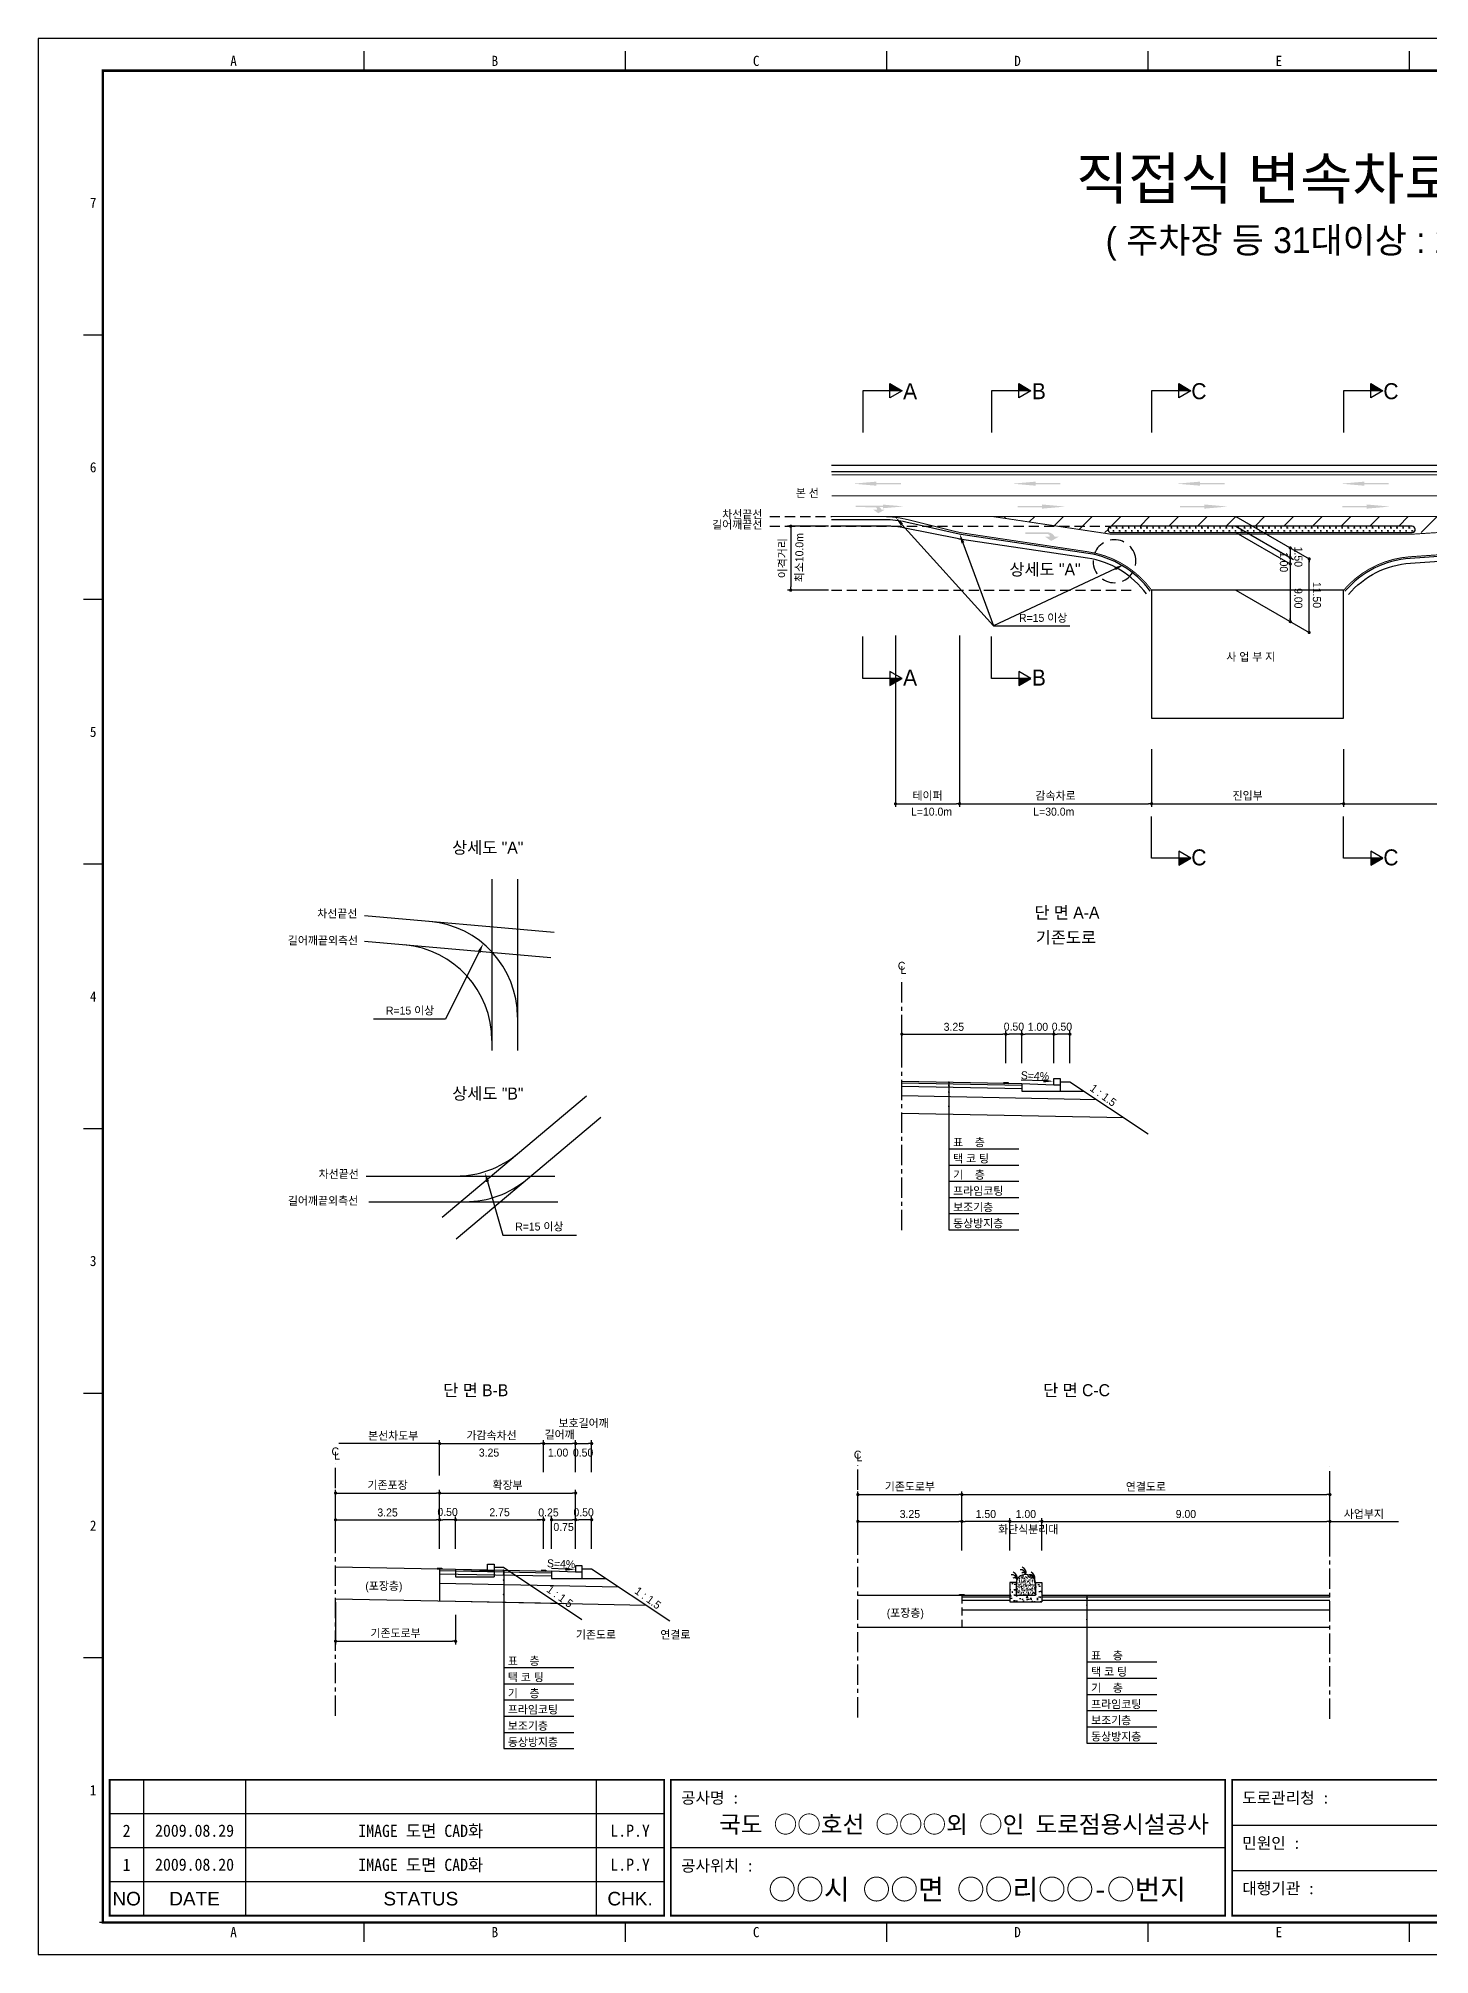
# Model space of a CAD drawing. Header units: millimetres. Extents: x 487 to 910, y -3 to 296.
# Drawn here: x 487.1 to 704.5, y -3.4 to 296 of the extents above; entities that cross this region are included whole.
import ezdxf
from ezdxf.enums import TextEntityAlignment as Align

# ---------------------------------------------------------------- set-up
doc = ezdxf.new("R2010")
doc.units = ezdxf.units.MM
doc.linetypes.add('CENTER', pattern=[50.8, 31.75, -6.35, 6.35, -6.35])
doc.linetypes.add('HIDDEN', pattern=[9.525, 6.35, -3.175])
for name, color, linetype in [('CC-GSTR-0004', 4, 'Continuous'), ('CM-LANE-0030', 30, 'Continuous'), ('CZ-DIMT-0002', 7, 'Continuous'), ('CZ-EXST-0002', 1, 'Continuous'), ('CZ-LIN1-0007', 7, 'Continuous'), ('CZ-LIN2-0003', 3, 'Continuous'), ('CZ-LINE-0001', 7, 'Continuous'), ('CZ-TEXT-BOX0', 7, 'Continuous'), ('TITLE', 7, 'Continuous')]:
    doc.layers.add(name, color=color, linetype=linetype)
doc.styles.add('견고딕', font='arial.ttf')
doc.styles.add('돋움', font='')
doc.styles.add('돋음체', font='')
doc.styles.get('돋움').set_extended_font_data('Dotum')
doc.styles.get('돋음체').set_extended_font_data('DotumChe')

# ---------------------------------------------------------------- blocks, each defined once
blk = doc.blocks.new('_Dot')
at = {"color": 0, "linetype": 'ByBlock', "lineweight": -2}
blk.add_line((-0.5, 0), (-1, 0), dxfattribs=at)
at = {"color": 0, "linetype": 'ByBlock', "const_width": 0.5}
blk.add_lwpolyline([(-0.25, 0, 1), (0.25, 0, 1)], format="xyb", close=True, dxfattribs=at)

msp = doc.modelspace()

# ---------------------------------------------------------------- hatches: boundary and pattern name
at = {"layer": 'CM-LANE-0030'}
h = msp.add_hatch(dxfattribs=at)
h.set_pattern_fill('ANSI31', color=256, style=0)
h.set_pattern_definition([(45, (488.266, -9.57), (-2.245064, 2.245064), [])])
h.paths.add_polyline_path([(708.96, 218.75), (745.07, 221.25), (636.26, 221.25), (651.61, 218.95, -0.015132), (652.7, 218.75), (654.64, 218.75, 0.001024), (654.57, 218.78, -0.857281), (654.72, 219.75), (701.7, 219.75, -0.966023), (701.74, 218.75), (701.72, 218.75)])
at = {"layer": 'CZ-EXST-0002'}
h = msp.add_hatch(dxfattribs=at)
h.set_pattern_fill('AR-CONC', color=256, scale=0.01, style=0)
h.set_pattern_definition([(50, (-469.2334, 3535.5767), (1.8218467, -0.15939086), [0.1905, -2.0955]), (355, (-469.2334, 3535.5767), (-0.3524283, 1.9105664), [0.1524, -1.6764]), (100.451, (-469.0816, 3535.5634), (1.469425, 1.7511669), [0.1619, -1.7809]), (46.1842, (-469.2334, 3536.0847), (2.7107904, -0.4204233), [0.28575, -3.14325]), (96.6356, (-469.0075, 3536.0496), (2.3740423, 2.4742556), [0.24285, -2.67135]), (351.184, (-469.2334, 3536.0847), (2.374046, 2.4742512), [0.2286, -2.5146]), (21, (-468.9794, 3535.9577), (1.5161488, -1.0226552), [0.1905, -2.0955]), (326, (-468.9794, 3535.9577), (0.6180203, 1.8418797), [0.1524, -1.6764]), (71.4514, (-468.853, 3535.8725), (2.1341649, 0.8192286), [0.1619, -1.7809]), (37.5, (-469.2334, 3535.5767), (0.03088603, 0.84555039), [0, -1.65608, 0, -1.7018, 0, -1.68275]), (7.5, (-469.2334, 3535.5767), (0.66819663, 1.00180575), [0, -0.97028, 0, -1.61798, 0, -0.64135]), (327.5, (-469.79985, 3535.5767), (1.35590595, -0.05728744), [0, -0.635, 0, -1.9812, 0, -2.6289]), (317.5, (-470.0539, 3535.5767), (1.4812918, 0.2542649), [0, -0.8255, 0, -1.31572, 0, -1.8669])])
h.paths.add_polyline_path([(643.88, 51.73), (643.88, 54.73), (642.88, 54.73), (642.88, 52.73), (639.88, 52.73), (639.88, 54.73), (638.88, 54.73), (638.88, 51.73)])
h = msp.add_hatch(dxfattribs=at)
h.set_pattern_fill('AR-SAND', color=256, scale=0.01, style=0)
h.set_pattern_definition([(37.5, (-469.23343, 3535.57667), (-0.016000313, 0.489413237), [0, -0.38608, 0, -0.4318, 0, -0.41275]), (7.5, (-469.2334, 3535.5767), (0.44952328, 0.7168251), [0, -0.20828, 0, -0.34798, 0, -0.13335]), (327.5, (-469.54585, 3535.57667), (0.79099237, 0.001437185), [0, -0.127, 0, -0.4572, 0, -0.5969]), (317.5, (-469.54585, 3535.5767), (0.76355645, 0.22292932), [0, -0.0635, 0, -0.29972, 0, -0.3429])])
edge = h.paths.add_edge_path()
edge.add_ellipse((641.38, 54.73), major_axis=(-1.5, 0), ratio=0.829212, start_angle=180, end_angle=360)
edge.add_line((639.88, 54.73), (639.88, 52.73))
edge.add_line((639.88, 52.73), (642.88, 52.73))
edge.add_line((642.88, 52.73), (642.88, 54.73))
at = {"layer": 'CZ-LIN1-0007'}
for points in [[(618.04, 226.71), (618.04, 226.5), (621.86, 226.5), (621.86, 226.29), (618.04, 226.28), (618.04, 226.07), (614.38, 226.39)], [(642.93, 226.71), (642.93, 226.5), (646.75, 226.5), (646.75, 226.29), (642.93, 226.28), (642.93, 226.07), (639.28, 226.39)], [(668.59, 226.71), (668.59, 226.5), (672.41, 226.5), (672.41, 226.29), (668.59, 226.28), (668.59, 226.07), (664.94, 226.39)], [(694.26, 226.71), (694.26, 226.5), (698.08, 226.5), (698.08, 226.29), (694.26, 226.28), (694.26, 226.07), (690.61, 226.39)], [(617.91, 222.95, -0.267976), (618.82, 222.35), (619.37, 222.35), (618.34, 221.77), (617.51, 222.34), (618.12, 222.34, 0.504994), (617.85, 222.71), (614.8, 222.73), (614.8, 222.97)], [(619.04, 223.12), (619.04, 222.93), (615.62, 222.93), (615.62, 222.74), (619.04, 222.74), (619.04, 222.55), (622.32, 222.84)], [(643.91, 223.14), (643.91, 222.92), (640.09, 222.92), (640.09, 222.71), (643.91, 222.71), (643.91, 222.49), (647.56, 222.81)], [(669.26, 223.14), (669.26, 222.92), (665.44, 222.92), (665.44, 222.71), (669.26, 222.71), (669.26, 222.49), (672.91, 222.81)], [(694.62, 223.14), (694.62, 222.92), (690.79, 222.92), (690.79, 222.71), (694.62, 222.71), (694.62, 222.49), (698.27, 222.81)], [(644.86, 218.79, -0.267976), (645.89, 218.1), (646.52, 218.1), (645.34, 217.44), (644.4, 218.09), (645.09, 218.1, 0.504994), (644.79, 218.51), (641.32, 218.53), (641.32, 218.81)], [(638.63, 132.71), (638.63, 132.83), (637.88, 132.85), (637.88, 132.72)], [(550.16, 56.84), (550.16, 56.97), (549.41, 56.98), (549.41, 56.86)], [(566.41, 56.52), (566.41, 56.64), (565.66, 56.66), (565.66, 56.53)], [(631.76, 52.73), (631.76, 52.86), (631.01, 52.86), (631.01, 52.73)]]:
    msp.add_hatch(color=256, dxfattribs=at).paths.add_polyline_path(points)
at = {"layer": 'CZ-LIN2-0003'}
h = msp.add_hatch(dxfattribs=at)
h.set_pattern_fill('CROSS', color=256, scale=0.075, style=0)
h.set_pattern_definition([(0, (488.26613, -9.5701), (0.47625, 0.47625), [0.238125, -0.714375]), (90, (488.3852, -9.68914), (-0.47625, 0.47625), [0.238125, -0.714375])])
h.paths.add_polyline_path([(701.7, 219.75), (654.72, 219.75, 1), (654.72, 218.75), (701.7, 218.75, 1)])
at = {"layer": 'CZ-LINE-0001'}
for points in [[(620.14, 242.02), (620.14, 240.92), (622.04, 240.92)], [(640.26, 242.02), (640.26, 240.92), (642.16, 240.92)], [(665.26, 242.02), (665.26, 240.92), (667.16, 240.92)], [(695.26, 242.02), (695.26, 240.92), (697.16, 240.92)], [(622.04, 195.97), (620.14, 195.97), (620.14, 194.87)], [(642.16, 195.97), (640.26, 195.97), (640.26, 194.87)], [(667.16, 167.88), (665.26, 167.88), (665.26, 166.78)], [(697.16, 167.88), (695.26, 167.88), (695.26, 166.78)]]:
    msp.add_hatch(color=256, dxfattribs=at).paths.add_polyline_path(points)

# ---------------------------------------------------------------- linework, layer by layer
at = {"color": 0, "linetype": 'ByBlock', "lineweight": -2}
for p, q in [((682.68, 216.1), (682.68, 215.85)), ((682.68, 215.1), (682.68, 215.35)), ((682.68, 214.6), (682.68, 214.35)), ((682.68, 214.1), (682.68, 214.35)), ((685.64, 214.39), (685.64, 214.14)), ((682.68, 205.1), (682.68, 205.35)), ((685.64, 203.39), (685.64, 203.64)), ((549.54, 76.44), (549.29, 76.44)), ((689.13, 64.28), (689.38, 64.28))]:
    msp.add_line(p, q, dxfattribs=at)
at = {"color": 0, "linetype": 'ByBlock', "const_width": 0.25}
for points in [[(682.68, 216.22, 1), (682.68, 216.47, 1)], [(682.68, 214.97, 1), (682.68, 214.72, 1)], [(682.68, 214.72, 1), (682.68, 214.97, 1)], [(682.68, 213.97, 1), (682.68, 213.72, 1)], [(685.64, 214.51, 1), (685.64, 214.76, 1)], [(682.68, 204.97, 1), (682.68, 204.72, 1)], [(685.64, 203.26, 1), (685.64, 203.01, 1)], [(549.66, 76.44, 1), (549.91, 76.44, 1)], [(689.01, 64.28, 1), (688.76, 64.28, 1)]]:
    msp.add_lwpolyline(points, format="xyb", close=True, dxfattribs=at)
at = {"layer": 'CC-GSTR-0004'}
for p, q in [((640.76, 132.67), (645.76, 132.47)), ((640.76, 132.67), (640.76, 131.47)), ((645.76, 133.47), (646.76, 133.47)), ((645.76, 132.47), (645.76, 133.47)), ((645.76, 132.47), (646.76, 132.47)), ((646.76, 133.47), (646.76, 131.47)), ((640.76, 131.47), (646.76, 131.47))]:
    msp.add_line(p, q, dxfattribs=at)
for points in [[(786.02, 229.25), (611.02, 229.25)], [(786.02, 228.25), (611.02, 228.25)], [(572.04, 56.35), (571.04, 56.35), (567.29, 56.5), (567.29, 55.35), (572.04, 55.35), (572.04, 57.35), (571.04, 57.35), (571.04, 56.35)]]:
    msp.add_lwpolyline(points, dxfattribs=at)
for points in [[(660.81, 209.61, 0.200301), (651.09, 215.49), (631.56, 218.42), (631.56, 218.42, -0.018175), (630.48, 218.62), (630.48, 218.62), (622.64, 220.39), (622.64, 220.39, 0.055452), (619.35, 220.75), (619.35, 220.75), (611.02, 220.75)], [(660.21, 209.16, 0.200301), (650.98, 214.75), (631.38, 217.69, -0.012396), (630.65, 217.81), (622.48, 219.46, 0.049659), (619.52, 219.75), (611.02, 219.75)], [(786.02, 220.75), (776.86, 220.75, 0.028022), (775.18, 220.66), (775.18, 220.66), (756.34, 218.54), (756.34, 218.54, -0.010735), (755.69, 218.48), (755.69, 218.48), (701.4, 214.72, 0.201252), (691.21, 209.59)], [(691.78, 209.1, -0.201252), (701.45, 213.97), (755.79, 217.73, 0.007667), (756.25, 217.77), (775.27, 219.68, -0.024952), (776.77, 219.75), (786.02, 219.75)]]:
    msp.add_lwpolyline(points, format="xyb", dxfattribs=at)
at = {"layer": 'CM-LANE-0030', "const_width": 0.15}
msp.add_lwpolyline([(786.02, 224.5), (611.02, 224.5)], dxfattribs=at)
msp.add_lwpolyline([(701.72, 218.5), (654.64, 218.5, -0.06063), (654.64, 218.5), (636.26, 221.25), (745.07, 221.25)], format="xyb", close=True, dxfattribs=at)
at = {"layer": 'CZ-EXST-0002'}
for p, q in [((557.97, 164.63), (557.97, 137.85)), ((561.96, 164.63), (561.96, 137.85)), ((567.67, 156.27), (538.08, 158.9)), ((567.18, 152.29), (538.08, 154.88)), ((550.18, 111.79), (572.73, 130.78)), ((552.39, 108.42), (574.99, 127.45)), ((538.31, 118.22), (567.79, 118.22)), ((538.72, 114.22), (568.27, 114.22)), ((533.54, 57.18), (552.29, 56.8)), ((557.29, 56.6), (557.29, 57.6)), ((557.29, 57.6), (558.29, 57.6)), ((558.29, 57.6), (558.29, 55.6)), ((558.29, 57.1), (559.79, 57.1)), ((559.79, 57.1), (571.99, 48.97)), ((552.29, 56.8), (552.29, 55.6)), ((552.29, 56.8), (557.29, 56.6)), ((552.29, 55.6), (558.29, 55.6)), ((557.29, 56.6), (558.29, 56.6)), ((533.54, 52.18), (568.22, 51.48)), ((615.13, 52.73), (631.38, 52.73)), ((615.13, 47.73), (631.38, 47.73))]:
    msp.add_line(p, q, dxfattribs=at)
at = {"layer": 'CZ-LIN1-0007'}
for p, q in [((637.88, 132.85), (638.63, 132.83)), ((637.88, 132.72), (638.63, 132.71)), ((638.63, 132.83), (638.63, 132.71)), ((549.41, 56.98), (550.16, 56.97)), ((550.16, 56.97), (550.16, 56.84)), ((549.41, 56.86), (550.16, 56.84)), ((565.66, 56.66), (566.41, 56.64)), ((565.66, 56.53), (566.41, 56.52)), ((566.41, 56.64), (566.41, 56.52)), ((631.01, 52.86), (631.76, 52.86)), ((631.01, 52.73), (631.01, 52.86)), ((631.76, 52.73), (631.01, 52.73)), ((631.76, 52.86), (631.76, 52.73))]:
    msp.add_line(p, q, dxfattribs=at)
at = {"layer": 'CZ-LIN1-0007', "const_width": 0.15}
msp.add_lwpolyline([(786.02, 227.75), (611.02, 227.75)], dxfattribs=at)
for points in [[(661.02, 209.75, 0.200301), (651.13, 215.74), (631.73, 218.65), (631.73, 218.65, -0.024027), (630.32, 218.93), (630.32, 218.93), (622.81, 220.8), (622.81, 220.8, 0.061321), (619.17, 221.25), (619.17, 221.25), (611.02, 221.25)], [(786.02, 221.25), (776.95, 221.25), (776.95, 221.25, 0.031099), (775.09, 221.14), (756.43, 218.8), (756.43, 218.8, -0.01381), (755.6, 218.72), (755.6, 218.72), (701.38, 214.97, 0.201252), (691.02, 209.75)]]:
    msp.add_lwpolyline(points, format="xyb", dxfattribs=at)
at = {"layer": 'CZ-LIN1-0007', "linetype": 'HIDDEN', "const_width": 0.15}
msp.add_lwpolyline([(619.17, 221.25), (636.26, 221.25)], dxfattribs=at)
at = {"layer": 'CZ-LIN2-0003'}
for p, q in [((622.01, 133.04), (640.76, 132.67)), ((622.01, 132.79), (640.76, 132.42)), ((622.01, 132.29), (640.76, 131.92)), ((646.76, 132.97), (648.26, 132.97)), ((648.26, 132.97), (660.46, 124.83)), ((622.01, 130.79), (652.43, 130.18)), ((646.76, 131.47), (650.51, 131.47)), ((622.01, 128.04), (656.68, 127.35)), ((549.79, 56.85), (567.29, 56.5)), ((549.79, 56.85), (549.79, 51.85)), ((549.79, 56.6), (567.29, 56.25)), ((549.79, 56.1), (567.29, 55.75)), ((549.79, 54.6), (577.75, 54.04)), ((572.04, 56.85), (573.54, 56.85)), ((572.04, 55.35), (575.79, 55.35)), ((573.54, 56.85), (585.74, 48.72)), ((638.88, 54.73), (638.88, 51.73)), ((639.88, 54.73), (638.88, 54.73)), ((639.88, 54.73), (639.88, 52.73)), ((642.88, 54.73), (643.88, 54.73)), ((642.88, 54.73), (642.88, 52.73)), ((643.88, 54.73), (643.88, 51.73)), ((549.79, 51.85), (582, 51.21)), ((631.38, 52.73), (638.88, 52.73)), ((631.38, 52.48), (638.88, 52.48)), ((631.38, 51.98), (638.88, 51.98)), ((638.88, 51.73), (643.88, 51.73)), ((639.88, 52.73), (642.88, 52.73)), ((643.88, 52.73), (688.88, 52.73)), ((643.88, 52.48), (688.88, 52.48)), ((643.88, 51.98), (688.88, 51.98)), ((631.38, 50.48), (688.88, 50.48)), ((631.38, 47.73), (688.88, 47.73))]:
    msp.add_line(p, q, dxfattribs=at)
msp.add_lwpolyline([(701.7, 219.75), (654.72, 219.75, 0.857281), (654.57, 218.78, -0.001024), (654.64, 218.75), (701.72, 218.75), (701.74, 218.75, 0.966023)], format="xyb", close=True, dxfattribs=at)
msp.add_lwpolyline([(691.02, 209.75), (661.02, 209.75), (661.02, 189.75), (691.02, 189.75)], close=True, dxfattribs=at)
for centre, radius, start, end in [((546.96, 143.05), 15, 0, 84.9204), ((542.97, 139.39), 15, 0, 84.9204), ((552.34, 133.22), 15, 270, 310.097), ((553.8, 129.22), 15, 270, 310.097), ((640.41, 56.2), 1, 347.1802, 67.3267), ((639.12, 55.07), 0.88, 7.8639, 92.7752), ((639.58, 55.04), 0.44, 19.771, 124.0366), ((639.01, 55.41), 1, 347.1802, 67.3267), ((640.51, 55.85), 0.88, 7.8639, 92.7752), ((640.97, 55.83), 0.44, 19.771, 124.0366), ((641.91, 55.07), 0.88, 7.8639, 92.7752), ((642.37, 55.04), 0.44, 19.771, 124.0366), ((641.8, 55.41), 1, 347.1802, 67.3267)]:
    msp.add_arc(centre, radius, start, end, dxfattribs=at)
msp.add_ellipse((641.38, 54.73), major_axis=(-1.5, 0), ratio=0.829212, start_param=3.141593, end_param=6.283185, dxfattribs=at)
at = {"layer": 'CZ-LINE-0001'}
for p, q in [((622.04, 240.92), (615.9, 240.92)), ((615.9, 240.92), (615.9, 234.38)), ((620.14, 239.82), (620.14, 242.02)), ((620.14, 242.02), (622.04, 240.92)), ((622.04, 240.92), (620.14, 239.82)), ((642.16, 240.92), (636.02, 240.92)), ((636.02, 240.92), (636.02, 234.38)), ((640.26, 239.82), (640.26, 242.02)), ((640.26, 242.02), (642.16, 240.92)), ((642.16, 240.92), (640.26, 239.82)), ((667.16, 240.92), (661.02, 240.92)), ((661.02, 240.92), (661.02, 234.38)), ((665.26, 239.82), (665.26, 242.02)), ((665.26, 242.02), (667.16, 240.92)), ((667.16, 240.92), (665.26, 239.82)), ((697.16, 240.92), (691.02, 240.92)), ((691.02, 240.92), (691.02, 234.38)), ((695.26, 239.82), (695.26, 242.02)), ((695.26, 242.02), (697.16, 240.92)), ((697.16, 240.92), (695.26, 239.82)), ((610.52, 219.75), (604.14, 219.75)), ((604.64, 219.25), (604.64, 210.25)), ((674.19, 221.25), (685.64, 214.64)), ((674.19, 219.75), (683.18, 214.56)), ((674.19, 218.75), (682.68, 213.85)), ((682.68, 216.35), (682.68, 204.85)), ((685.64, 203.14), (685.64, 214.64)), ((610.52, 209.75), (604.14, 209.75)), ((674.19, 209.75), (685.64, 203.14)), ((636.3, 204.18), (648.24, 204.18)), ((615.9, 195.97), (615.9, 202.51)), ((621.02, 202.66), (621.02, 175.88)), ((631.02, 202.66), (631.02, 175.88)), ((631.02, 202.66), (631.02, 175.88)), ((636.02, 195.97), (636.02, 202.51)), ((622.04, 195.97), (615.9, 195.97)), ((622.04, 195.97), (620.14, 197.07)), ((620.14, 197.07), (620.14, 194.87)), ((620.14, 194.87), (622.04, 195.97)), ((642.16, 195.97), (636.02, 195.97)), ((642.16, 195.97), (640.26, 197.07)), ((640.26, 197.07), (640.26, 194.87)), ((640.26, 194.87), (642.16, 195.97)), ((661.02, 184.93), (661.02, 175.88)), ((661.02, 184.93), (661.02, 175.88)), ((691.02, 184.93), (691.02, 175.88)), ((691.02, 184.93), (691.02, 175.88)), ((621.52, 176.38), (630.52, 176.38)), ((631.52, 176.38), (660.52, 176.38)), ((661.02, 167.88), (661.02, 174.42)), ((661.52, 176.38), (690.52, 176.38)), ((691.02, 167.88), (691.02, 174.42)), ((691.52, 176.38), (755.52, 176.38)), ((667.16, 167.88), (661.02, 167.88)), ((667.16, 167.88), (665.26, 168.98)), ((665.26, 168.98), (665.26, 166.78)), ((665.26, 166.78), (667.16, 167.88)), ((697.16, 167.88), (691.02, 167.88)), ((697.16, 167.88), (695.26, 168.98)), ((695.26, 168.98), (695.26, 166.78)), ((695.26, 166.78), (697.16, 167.88)), ((622.01, 135.84), (622.01, 140.89)), ((638.26, 135.84), (638.26, 140.89)), ((638.26, 135.84), (638.26, 140.89)), ((640.76, 135.84), (640.76, 140.89)), ((640.76, 135.84), (640.76, 140.89)), ((645.76, 138.28), (645.76, 140.89)), ((645.76, 135.84), (645.76, 140.89)), ((648.26, 135.84), (648.26, 140.89)), ((622.51, 140.39), (637.76, 140.39)), ((640.26, 140.39), (638.76, 140.39)), ((645.26, 140.39), (641.26, 140.39)), ((647.76, 140.39), (646.26, 140.39)), ((629.36, 132.9), (629.36, 109.82)), ((629.36, 122.48), (640.3, 122.48)), ((629.36, 119.95), (640.3, 119.95)), ((629.36, 117.41), (640.3, 117.41)), ((629.36, 114.88), (640.3, 114.88)), ((629.36, 112.35), (640.3, 112.35)), ((629.36, 109.82), (640.3, 109.82)), ((549.79, 76.44), (534.04, 76.44)), ((549.79, 71.47), (549.79, 76.94)), ((549.79, 71.97), (549.79, 76.94)), ((550.29, 76.44), (565.54, 76.44)), ((566.04, 71.97), (566.04, 76.94)), ((566.04, 71.97), (566.04, 76.94)), ((566.54, 76.44), (570.54, 76.44)), ((571.04, 71.97), (571.04, 76.94)), ((571.04, 71.97), (571.04, 76.94)), ((571.54, 76.44), (573.04, 76.44)), ((573.54, 71.97), (573.54, 76.94)), ((533.54, 65.02), (533.54, 69.2)), ((549.79, 65.02), (549.79, 69.2)), ((549.79, 65.02), (549.79, 69.2)), ((571.04, 65.02), (571.04, 69.2)), ((615.13, 64.78), (615.13, 68.96)), ((631.38, 64.78), (631.38, 68.96)), ((631.38, 64.78), (631.38, 68.96)), ((688.88, 64.78), (688.88, 68.96)), ((534.04, 68.7), (549.29, 68.7)), ((550.29, 68.7), (570.54, 68.7)), ((615.63, 68.46), (630.88, 68.46)), ((631.88, 68.46), (688.38, 68.46)), ((533.54, 59.97), (533.54, 65.02)), ((534.04, 64.52), (549.29, 64.52)), ((549.79, 59.97), (549.79, 65.02)), ((549.79, 59.97), (549.79, 65.02)), ((551.79, 64.52), (550.29, 64.52)), ((552.29, 59.97), (552.29, 65.02)), ((552.29, 59.97), (552.29, 65.02)), ((552.79, 64.52), (565.54, 64.52)), ((565.54, 64.52), (565.04, 64.52)), ((566.04, 59.97), (566.04, 65.02)), ((566.04, 59.97), (566.04, 65.02)), ((567.29, 59.97), (567.29, 65.02)), ((567.29, 59.97), (567.29, 65.02)), ((567.79, 64.52), (570.54, 64.52)), ((567.79, 64.52), (568.29, 64.52)), ((571.04, 59.97), (571.04, 65.02)), ((571.04, 62.41), (571.04, 65.02)), ((573.04, 64.52), (571.54, 64.52)), ((573.54, 59.97), (573.54, 65.02)), ((615.13, 59.73), (615.13, 64.78)), ((615.63, 64.28), (630.88, 64.28)), ((631.38, 59.73), (631.38, 64.78)), ((631.38, 59.73), (631.38, 64.78)), ((638.38, 64.28), (631.88, 64.28)), ((638.88, 59.73), (638.88, 64.78)), ((638.88, 59.73), (638.88, 64.78)), ((639.38, 64.28), (643.38, 64.28)), ((643.88, 59.73), (643.88, 64.78)), ((643.88, 59.73), (643.88, 64.78)), ((644.38, 64.28), (688.38, 64.28)), ((688.88, 59.73), (688.88, 64.78)), ((688.88, 59.73), (688.88, 64.78)), ((689.38, 64.28), (699.6, 64.28)), ((559.8, 56.66), (559.8, 28.79)), ((533.54, 51.68), (533.54, 45.06)), ((650.92, 52.73), (650.92, 29.65)), ((552.29, 49.67), (552.29, 45.06)), ((534.04, 45.56), (551.79, 45.56)), ((650.92, 42.31), (661.85, 42.31)), ((559.8, 41.45), (570.74, 41.45)), ((559.8, 38.92), (570.74, 38.92)), ((650.92, 39.77), (661.85, 39.77)), ((559.8, 36.39), (570.74, 36.39)), ((650.92, 37.24), (661.85, 37.24)), ((559.8, 33.86), (570.74, 33.86)), ((650.92, 34.71), (661.85, 34.71)), ((559.8, 31.32), (570.74, 31.32)), ((650.92, 32.18), (661.85, 32.18)), ((559.8, 28.79), (570.74, 28.79)), ((650.92, 29.65), (661.85, 29.65))]:
    msp.add_line(p, q, dxfattribs=at)
at = {"layer": 'CZ-LINE-0001', "linetype": 'HIDDEN', "ltscale": 0.25}
for p, q in [((601.36, 221.25), (611.02, 221.25)), ((601.36, 219.75), (654.72, 219.75)), ((611.02, 209.75), (658.26, 209.75))]:
    msp.add_line(p, q, dxfattribs=at)
at = {"layer": 'CZ-LINE-0001', "linetype": 'HIDDEN', "ltscale": 0.35}
msp.add_line((658.55, 214.67), (658.55, 214.67), dxfattribs=at)
at = {"layer": 'CZ-LINE-0001', "linetype": 'CENTER', "ltscale": 0.1}
for p, q in [((622.01, 109.76), (622.01, 149.14)), ((533.54, 33.9), (533.54, 73.28)), ((615.13, 33.66), (615.13, 73.04)), ((688.88, 33.41), (688.88, 72.79))]:
    msp.add_line(p, q, dxfattribs=at)
at = {"layer": 'CZ-LINE-0001', "linetype": 'HIDDEN', "ltscale": 0.2}
msp.add_line((631.38, 52.73), (631.38, 47.73), dxfattribs=at)
at = {"layer": 'CZ-LINE-0001'}
for points in [[(622.01, 220.03), (636.3, 204.18)], [(631.54, 217.14), (636.3, 204.18)], [(655.31, 213.1), (636.3, 204.18)], [(555.93, 153.19), (550.71, 142.73), (539.47, 142.73)], [(644.13, 133.09), (640.63, 133.23)], [(557.29, 117.35), (559.66, 108.99), (571.16, 108.99)], [(569.43, 56.82), (567.29, 56.91)]]:
    msp.add_lwpolyline(points, dxfattribs=at)
at = {"layer": 'CZ-LINE-0001', "linetype": 'HIDDEN', "ltscale": 0.35}
msp.add_arc((655.22, 214.27), 3.35, 6.7667, 6.749, dxfattribs=at)
at = {"layer": 'CZ-LINE-0001', "linetype": 'ByBlock'}
for centre, start, end in [((629.36, 132.15), 0, 180), ((629.36, 132.15), 0, 180), ((629.36, 132.15), 180, 0), ((629.36, 132.15), 180, 0), ((629.36, 132.84), 0, 180), ((629.36, 132.84), 0, 180), ((629.36, 132.84), 180, 0), ((629.36, 132.84), 180, 0), ((629.36, 132.64), 0, 180), ((629.36, 132.64), 0, 180), ((629.36, 132.64), 180, 0), ((629.36, 132.64), 180, 0), ((629.36, 132.4), 0, 180), ((629.36, 132.4), 0, 180), ((629.36, 132.4), 180, 0), ((629.36, 132.4), 180, 0), ((629.36, 131.36), 0, 180), ((629.36, 131.36), 0, 180), ((629.36, 131.36), 180, 0), ((629.36, 131.36), 180, 0), ((629.36, 129.12), 0, 180), ((629.36, 129.12), 0, 180), ((629.36, 129.12), 180, 0), ((629.36, 129.12), 180, 0), ((650.92, 52.67), 0, 180), ((650.92, 52.67), 0, 180), ((650.92, 52.67), 180, 0), ((650.92, 52.67), 180, 0), ((650.92, 52.47), 0, 180), ((650.92, 52.47), 0, 180), ((650.92, 52.47), 180, 0), ((650.92, 52.47), 180, 0), ((650.92, 52.23), 0, 180), ((650.92, 52.23), 0, 180), ((650.92, 52.23), 180, 0), ((650.92, 52.23), 180, 0), ((650.91, 51.98), 0, 180), ((650.91, 51.98), 0, 180), ((650.91, 51.98), 180, 0), ((650.91, 51.98), 180, 0), ((650.91, 51.18), 0, 180), ((650.91, 51.18), 0, 180), ((650.91, 51.18), 180, 0), ((650.91, 51.18), 180, 0), ((650.91, 48.95), 0, 180), ((650.91, 48.95), 0, 180), ((650.91, 48.95), 180, 0), ((650.91, 48.95), 180, 0)]:
    msp.add_arc(centre, 0.0625, start, end, dxfattribs=at)
at = {"layer": 'CZ-LINE-0001'}
for centre, start, end in [((559.8, 55.91), 0, 180), ((559.8, 55.91), 0, 180), ((559.8, 55.91), 180, 0), ((559.8, 55.91), 180, 0), ((559.8, 55.11), 0, 180), ((559.8, 55.11), 0, 180), ((559.8, 55.11), 180, 0), ((559.8, 55.11), 180, 0), ((559.8, 56.6), 0, 180), ((559.8, 56.6), 0, 180), ((559.8, 56.6), 180, 0), ((559.8, 56.6), 180, 0), ((559.8, 56.39), 0, 180), ((559.8, 56.39), 0, 180), ((559.8, 56.39), 180, 0), ((559.8, 56.39), 180, 0), ((559.8, 56.16), 0, 180), ((559.8, 56.16), 0, 180), ((559.8, 56.16), 180, 0), ((559.8, 56.16), 180, 0), ((559.8, 52.87), 0, 180), ((559.8, 52.87), 0, 180), ((559.8, 52.87), 180, 0), ((559.8, 52.87), 180, 0)]:
    msp.add_arc(centre, 0.0625, start, end, dxfattribs=at)
for points in [[(621.82, 219.86), (621, 221.14), (622.19, 220.19)], [(631.31, 217.06), (631.03, 218.55), (631.78, 217.23)], [(655.21, 213.32), (656.67, 213.73), (655.42, 212.87)], [(555.71, 153.31), (556.6, 154.54), (556.16, 153.08)], [(644.14, 133.34), (645.63, 133.03), (644.12, 132.84)], [(557.05, 117.28), (556.88, 118.79), (557.53, 117.42)], [(569.44, 57.07), (570.93, 56.76), (569.42, 56.57)]]:
    msp.add_solid(points, dxfattribs=at)
at = {"layer": 'TITLE', "color": 7, "linetype": 'Continuous'}
for p, q in [((538.01, 290.92), (538.01, 293.95)), ((578.83, 290.92), (578.83, 293.95)), ((619.66, 290.92), (619.66, 293.95)), ((660.48, 290.92), (660.48, 293.95)), ((701.31, 290.92), (701.31, 293.95)), ((497.18, 249.59), (494.16, 249.59)), ((497.18, 208.27), (494.16, 208.27)), ((497.18, 166.94), (494.16, 166.94)), ((497.18, 125.61), (494.16, 125.61)), ((497.18, 84.28), (494.16, 84.28)), ((497.18, 42.95), (494.16, 42.95)), ((538.01, -1.4), (538.01, 1.62)), ((578.83, -1.4), (578.83, 1.62)), ((619.66, -1.4), (619.66, 1.62)), ((660.48, -1.4), (660.48, 1.62)), ((701.31, -1.4), (701.31, 1.62))]:
    msp.add_line(p, q, dxfattribs=at)
at = {"layer": 'TITLE', "ltscale": 150}
for p, q in [((503.55, 23.9), (503.55, 2.68)), ((519.47, 23.9), (519.47, 2.68)), ((574.24, 23.9), (574.24, 2.68)), ((584.86, 18.6), (498.25, 18.6)), ((673.59, 16.83), (760.2, 16.83)), ((584.86, 13.29), (498.25, 13.29)), ((672.53, 13.29), (585.92, 13.29)), ((673.59, 9.76), (760.2, 9.76)), ((584.86, 7.99), (498.25, 7.99))]:
    msp.add_line(p, q, dxfattribs=at)
at = {"layer": 'TITLE'}
msp.add_line((905.54, 1.62), (496.68, 1.62), dxfattribs=at)
msp.add_lwpolyline([(487.1, -3.41), (910.46, -3.41), (910.46, 295.96), (487.1, 295.96)], close=True, dxfattribs=at)
at = {"layer": 'TITLE', "linetype": 'Continuous', "const_width": 0.403}
msp.add_lwpolyline([(497.18, 1.62), (497.18, 290.92), (905.43, 290.92), (905.43, 1.62)], close=True, dxfattribs=at)
at = {"layer": 'TITLE', "ltscale": 150, "const_width": 0.265}
for points in [[(498.25, 23.9), (584.86, 23.9), (584.86, 2.68), (498.25, 2.68)], [(585.92, 23.9), (672.53, 23.9), (672.53, 2.68), (585.92, 2.68)], [(760.2, 2.68), (673.59, 2.68), (673.59, 23.9), (760.2, 23.9)]]:
    msp.add_lwpolyline(points, close=True, dxfattribs=at)

# ---------------------------------------------------------------- block references
at = {"layer": 'CZ-LINE-0001', "xscale": 0.5, "yscale": 0.5, "zscale": 0.5}
for p, rotation in [((604.64, 219.75), 90), ((604.64, 209.75), 270), ((621.02, 176.38), 180), ((631.02, 176.38), 180), ((661.02, 176.38), 180), ((691.02, 176.38), 180), ((622.01, 140.39), 180), ((638.26, 140.39), 180), ((640.76, 140.39), 180), ((645.76, 140.39), 180), ((549.79, 76.44), 180), ((566.04, 76.44), 180), ((571.04, 76.44), 180), ((533.54, 68.7), 180), ((549.79, 68.7), 180), ((615.13, 68.46), 180), ((631.38, 68.46), 180), ((533.54, 64.52), 180), ((549.79, 64.52), 180), ((552.29, 64.52), 180), ((567.29, 64.52), 180), ((567.29, 64.52), 180), ((571.04, 64.52), 180), ((615.13, 64.28), 180), ((631.38, 64.28), 180), ((638.88, 64.28), 180), ((643.88, 64.28), 180), ((533.54, 45.56), 180)]:
    msp.add_blockref('_Dot', p, dxfattribs=dict(at, rotation=rotation))
for p in [(631.02, 176.38), (661.02, 176.38), (691.02, 176.38), (638.26, 140.39), (640.76, 140.39), (645.76, 140.39), (648.26, 140.39), (566.04, 76.44), (571.04, 76.44), (573.54, 76.44), (549.79, 68.7), (571.04, 68.7), (631.38, 68.46), (688.88, 68.46), (549.79, 64.52), (552.29, 64.52), (566.04, 64.52), (566.04, 64.52), (571.04, 64.52), (573.54, 64.52), (631.38, 64.28), (638.88, 64.28), (643.88, 64.28), (688.88, 64.28), (552.29, 45.56)]:
    msp.add_blockref('_Dot', p, dxfattribs=at)

# ---------------------------------------------------------------- texts
at = {"layer": 'CZ-DIMT-0002', "style": '돋움'}
for s, height, p in [('A', 2.5, (623.29, 240.84)), ('B', 2.5, (643.41, 240.84)), ('C', 2.5, (668.41, 240.84)), ('C', 2.5, (698.41, 240.84)), ('본 선', 1.25, (607.24, 224.94)), ('차선끝선', 1.25, (597.08, 221.59)), ('길어깨끝선', 1.25, (596.29, 219.99)), ('상세도 "A"', 1.875, (644.37, 213)), ('R=15 이상', 1.25, (644.08, 205.43)), ('사 업 부 지', 1.25, (676.51, 199.34)), ('A', 2.5, (623.29, 196.1)), ('B', 2.5, (643.41, 196.1)), ('L=10.0m', 1.25, (626.64, 175.15)), ('L=30.0m', 1.25, (645.74, 175.15)), ('C', 2.5, (668.41, 168.01)), ('C', 2.5, (698.41, 168.01)), ('차선끝선', 1.25, (533.81, 159.23)), ('길어깨끝외측선', 1.25, (531.57, 155.03)), ('C', 1.25, (621.97, 151.07)), ('L', 1.25, (622.23, 150.41)), ('R=15 이상', 1.25, (545.18, 144.08)), ('차선끝선', 1.25, (534.03, 118.55)), ('길어깨끝외측선', 1.25, (531.58, 114.37)), ('R=15 이상', 1.25, (565.37, 110.34)), ('C', 1.25, (533.5, 75.2)), ('L', 1.25, (533.76, 74.55)), ('C', 1.25, (615.1, 74.7)), ('L', 1.25, (615.36, 74.3))]:
    msp.add_text(s, height=height, dxfattribs=at).set_placement(p, align=Align.MIDDLE_CENTER)
msp.add_text('최소10.0m', height=1.25, rotation=90, dxfattribs=at).set_placement((606.62, 210.99))
for s, rotation, p in [('S=4%', 357.7094, (642.8, 133.89)), ('1 : 1.5', 323.8881, (653.47, 130.85)), ('S=4%', 357.7094, (568.77, 57.65)), ('1 : 1.5', 323.8881, (568.59, 52.56)), ('1 : 1.5', 323.8881, (582.34, 52.31))]:
    msp.add_text(s, height=1.25, rotation=rotation, dxfattribs=at).set_placement(p, align=Align.MIDDLE_CENTER)
for s, p in [('표    층', (630.01, 122.87)), ('택 코 팅', (630.01, 120.33)), ('기    층', (630.01, 117.8)), ('프라임코팅', (630.01, 115.27)), ('보조기층', (630.01, 112.74)), ('동상방지층', (630.01, 110.21)), ('3.25', (555.92, 74.4)), ('1.00', (566.71, 74.4)), ('0.50', (570.62, 74.4)), ('사업부지', (691.04, 64.81)), ('화단식분리대', (637.04, 62.4)), ('(포장층)', (538.19, 53.56)), ('(포장층)', (619.65, 49.35)), ('기존도로', (571.08, 45.96)), ('연결로', (584.27, 45.96)), ('표    층', (560.45, 41.84)), ('표    층', (651.57, 42.69)), ('택 코 팅', (560.45, 39.31)), ('기    층', (651.57, 37.63)), ('택 코 팅', (651.57, 40.16)), ('기    층', (560.45, 36.78)), ('프라임코팅', (651.57, 35.1)), ('프라임코팅', (560.45, 34.25)), ('보조기층', (560.45, 31.71)), ('보조기층', (651.57, 32.57)), ('동상방지층', (560.45, 29.18)), ('동상방지층', (651.57, 30.04))]:
    msp.add_text(s, height=1.25, dxfattribs=at).set_placement(p)
at = {"layer": 'CZ-DIMT-0002', "char_height": 1.25, "attachment_point": 5, "rotation": 270, "style": '돋움'}
for s, insert in [('1.00', (681.67, 214.15)), ('1.50', (683.94, 214.96)), ('9.00', (683.94, 208.49)), ('11.50', (686.83, 209))]:
    msp.add_mtext(s, dxfattribs=dict(at, insert=insert))
at = {"layer": 'CZ-DIMT-0002', "insert": (542.54, 77.59), "char_height": 1.25, "attachment_point": 5, "style": '돋움'}
msp.add_mtext('본선차도부', dxfattribs=at)
at = {"layer": 'CZ-LINE-0001', "insert": (603.44, 214.75), "char_height": 1.25, "attachment_point": 5, "rotation": 90, "style": '돋움'}
msp.add_mtext('\\A1;이격거리', dxfattribs=at)
at = {"layer": 'CZ-LINE-0001', "char_height": 1.25, "attachment_point": 5, "style": '돋움'}
for s, insert in [('\\A1;테이퍼', (626.02, 177.58)), ('\\A1;감속차로', (646.02, 177.58)), ('\\A1;진입부', (676.02, 177.58)), ('\\A1;3.25', (630.13, 141.53)), ('\\A1;0.50', (639.51, 141.56)), ('\\A1;1.00', (643.26, 141.53)), ('\\A1;0.50', (647.01, 141.55)), ('\\A1;가감속차선', (557.91, 77.64)), ('\\A1;길어깨', (568.54, 77.77)), ('\\A1;보호길어깨', (572.29, 79.56)), ('\\A1;기존포장', (541.66, 69.89)), ('\\A1;확장부', (560.41, 69.89)), ('\\A1;기존도로부', (623.26, 69.65)), ('\\A1;연결도로', (660.13, 69.64)), ('\\A1;3.25', (541.66, 65.66)), ('\\A1;0.50', (551.04, 65.74)), ('\\A1;2.75', (559.16, 65.7)), ('\\A1;0.25', (566.8, 65.67)), ('\\A1;0.50', (572.29, 65.69)), ('\\A1;3.25', (623.26, 65.42)), ('\\A1;1.50', (635.13, 65.42)), ('\\A1;1.00', (641.38, 65.42)), ('\\A1;9.00', (666.38, 65.42)), ('\\A1;0.75', (569.16, 63.39)), ('\\A1;기존도로부', (542.91, 46.75))]:
    msp.add_mtext(s, dxfattribs=dict(at, insert=insert))
at = {"layer": 'CZ-TEXT-BOX0', "style": '돋움'}
for s, p in [('상세도 "A"', (557.31, 169.54)), ('단 면 A-A', (647.79, 159.39)), ('기존도로', (647.64, 155.49)), ('상세도 "B"', (557.33, 131.12)), ('단 면 B-B', (555.44, 84.77)), ('단 면 C-C', (649.3, 84.77))]:
    msp.add_text(s, height=1.875, dxfattribs=at).set_placement(p, align=Align.MIDDLE_CENTER)
at = {"layer": 'TITLE', "color": 3, "linetype": 'Continuous', "style": '돋음체'}
for s, p in [('A', (517.6, 292.44)), ('B', (558.42, 292.44)), ('C', (599.25, 292.44)), ('D', (640.07, 292.44)), ('E', (680.89, 292.44)), ('7', (495.67, 270.26)), ('6', (495.67, 228.94)), ('5', (495.67, 187.61)), ('4', (495.67, 146.28)), ('3', (495.67, 104.95)), ('2', (495.67, 63.62)), ('1', (495.67, 22.29)), ('A', (517.6, 0.11)), ('B', (558.42, 0.11)), ('C', (599.25, 0.11)), ('D', (640.07, 0.11)), ('E', (680.89, 0.11))]:
    msp.add_text(s, height=1.59, dxfattribs=at).set_placement(p, align=Align.MIDDLE)
at = {"layer": 'TITLE', "style": '돋움'}
for s, height, p in [('직접식 변속차로 계획평면도', 6.5, (700.52, 274.05)), ('( 주차장 등 31대이상 : 2차로 1개소 연결 )', 4, (700.57, 264.42))]:
    msp.add_text(s, height=height, dxfattribs=at).set_placement(p, align=Align.MIDDLE_CENTER)
at = {"layer": 'TITLE', "style": '돋음체'}
for s, p in [('공사명 : ', (587.51, 20.19)), ('도로관리청 :', (675.18, 20.19)), ('민원인 :', (675.18, 13.12)), ('공사위치 :', (587.51, 9.58)), ('대행기관 :', (675.18, 6.04))]:
    msp.add_text(s, height=1.804, dxfattribs=at).set_placement(p)
at = {"layer": 'TITLE', "color": 7, "linetype": 'Continuous', "style": '돋음체'}
for s, height, p in [('국도 ○○호선 ○○○외 ○인 도로점용시설공사', 2.7, (631.72, 16.98)), ('○○시 ○○면 ○○리○○-○번지', 3.1832, (633.75, 6.82))]:
    msp.add_text(s, height=height, dxfattribs=at).set_placement(p, align=Align.MIDDLE)
at = {"layer": 'TITLE', "color": 1, "linetype": 'Continuous', "style": '돋음체'}
msp.add_text('2', height=1.91, dxfattribs=at).set_placement((500.9, 15.95), align=Align.MIDDLE)
at = {"layer": 'TITLE', "linetype": 'Continuous'}
for s, height, style, p in [('2009.08.29', 1.91, '돋음체', (511.51, 15.95)), ('L.P.Y', 1.91, '돋음체', (579.55, 15.95)), ('1', 1.91, '돋음체', (500.9, 10.64)), ('2009.08.20', 1.91, '돋음체', (511.51, 10.64)), ('L.P.Y', 1.91, '돋음체', (579.55, 10.64)), ('NO', 2.122, '견고딕', (500.9, 5.34)), ('DATE', 2.122, '견고딕', (511.51, 5.34)), ('STATUS', 2.122, '견고딕', (546.86, 5.34)), ('CHK.', 2.122, '견고딕', (579.55, 5.34))]:
    msp.add_text(s, height=height, dxfattribs=dict(at, style=style)).set_placement(p, align=Align.MIDDLE)
at = {"layer": 'TITLE', "style": '돋음체'}
for p in [(546.86, 15.95), (546.86, 10.64)]:
    msp.add_text('IMAGE 도면 CAD화', height=1.9099, dxfattribs=at).set_placement(p, align=Align.MIDDLE)

doc.saveas('drawing.dxf')
